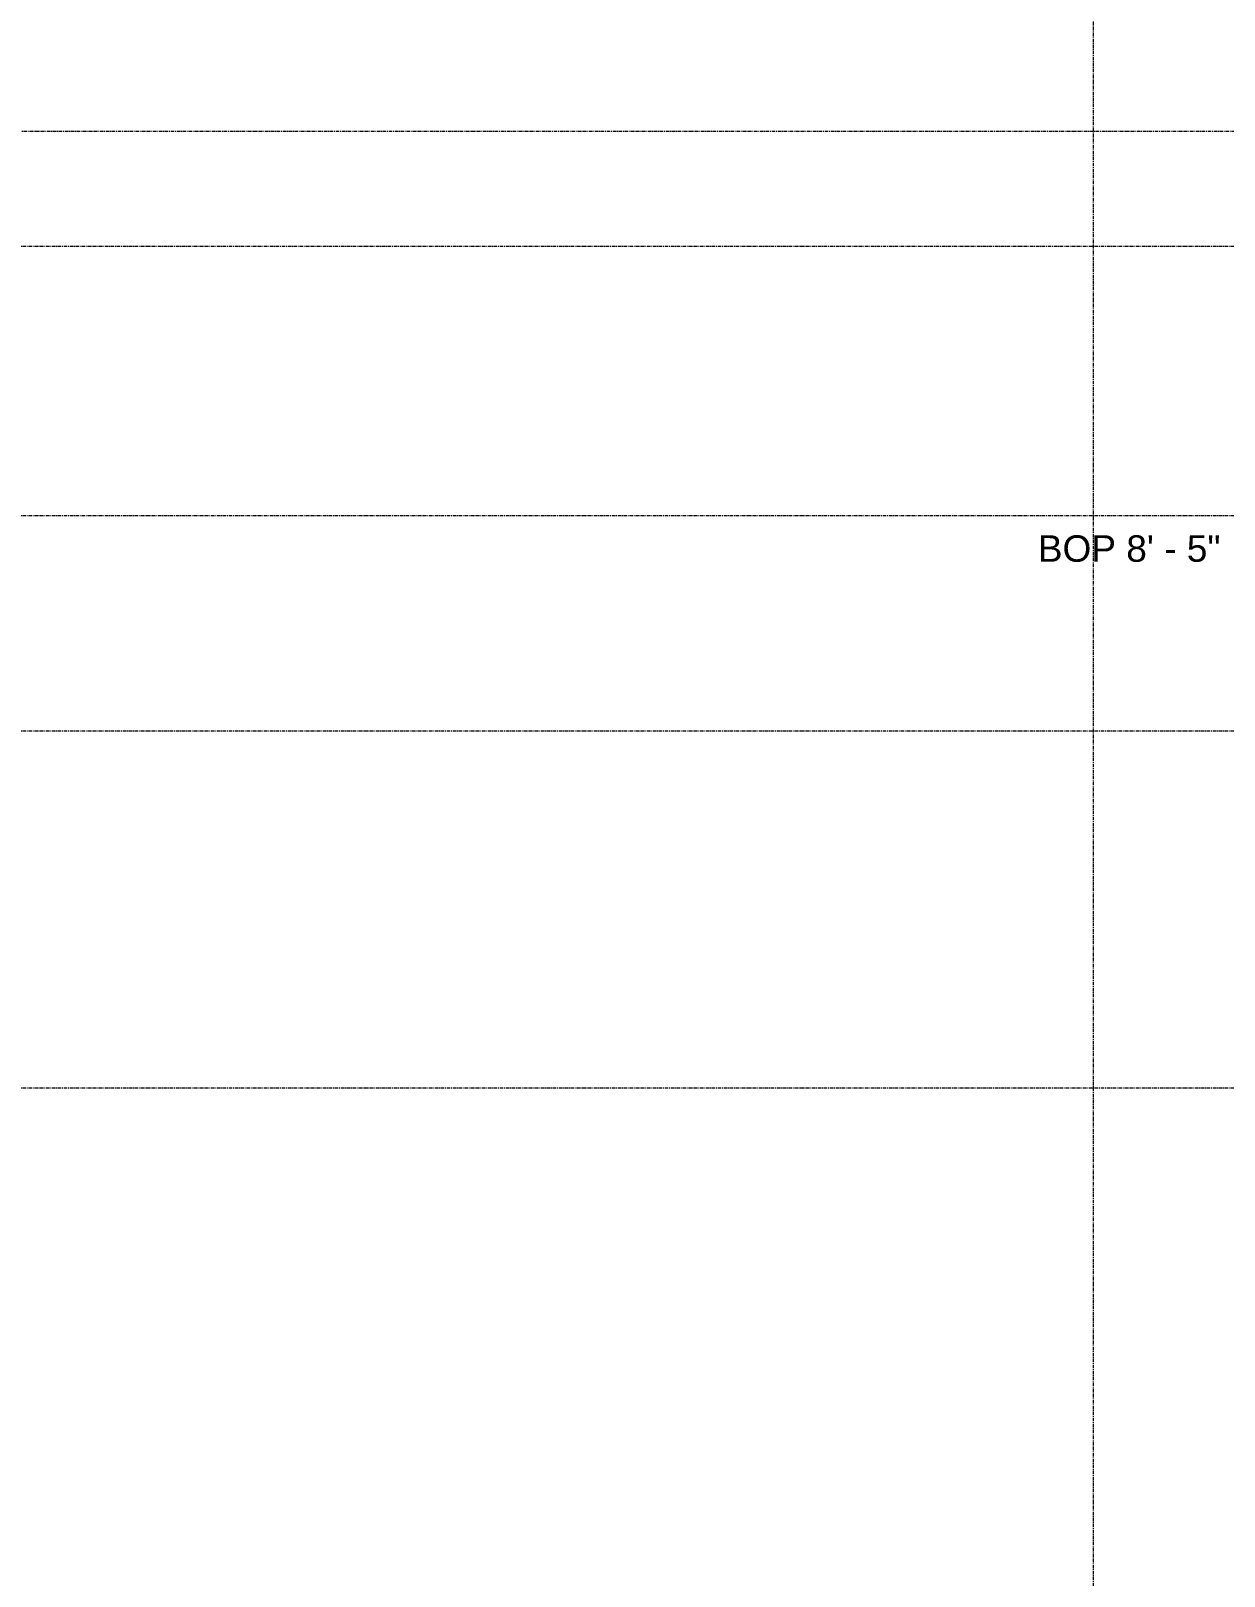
# Model space of a CAD drawing. Header units: inches. Extents: x -3679 to 241, y -496 to 1784.
# Drawn here: x -769.8 to -592.6, y 614.5 to 844 of the extents above; entities that cross this region are included whole.
import ezdxf

# ---------------------------------------------------------------- set-up
doc = ezdxf.new("R2010")
doc.units = ezdxf.units.IN
doc.header["$MEASUREMENT"] = 0
doc.linetypes.add('Grid Line', pattern=[0.875, 0.5, -0.125, 0.125, -0.125])
doc.layers.add('G-ANNO-DIMS', color=251, linetype='Continuous', lineweight=9)
doc.layers.add('S-GRID', color=8, linetype='Continuous', lineweight=9)
doc.styles.add('Arial', font='arial.ttf', dxfattribs={"height": 3.934132})

msp = doc.modelspace()

# ---------------------------------------------------------------- linework, layer by layer
at = {"layer": 'S-GRID', "linetype": 'Grid Line'}
for p, q in [((-612, -484.26), (-612, 1771.74)), ((228, 829), (-3666.39, 829)), ((-3666.39, 812), (228, 812)), ((-3666.39, 772), (228, 772)), ((-3666.39, 740), (228, 740)), ((-3666.39, 687), (228, 687))]:
    msp.add_line(p, q, dxfattribs=at)

# ---------------------------------------------------------------- texts
at = {"layer": 'G-ANNO-DIMS', "insert": (-620.24, 769.05), "char_height": 3.9341, "width": 32.304, "attachment_point": 1, "line_spacing_factor": 0.938532, "style": 'Arial'}
msp.add_mtext('BOP 8\' - 5"', dxfattribs=at)

doc.saveas('drawing.dxf')
